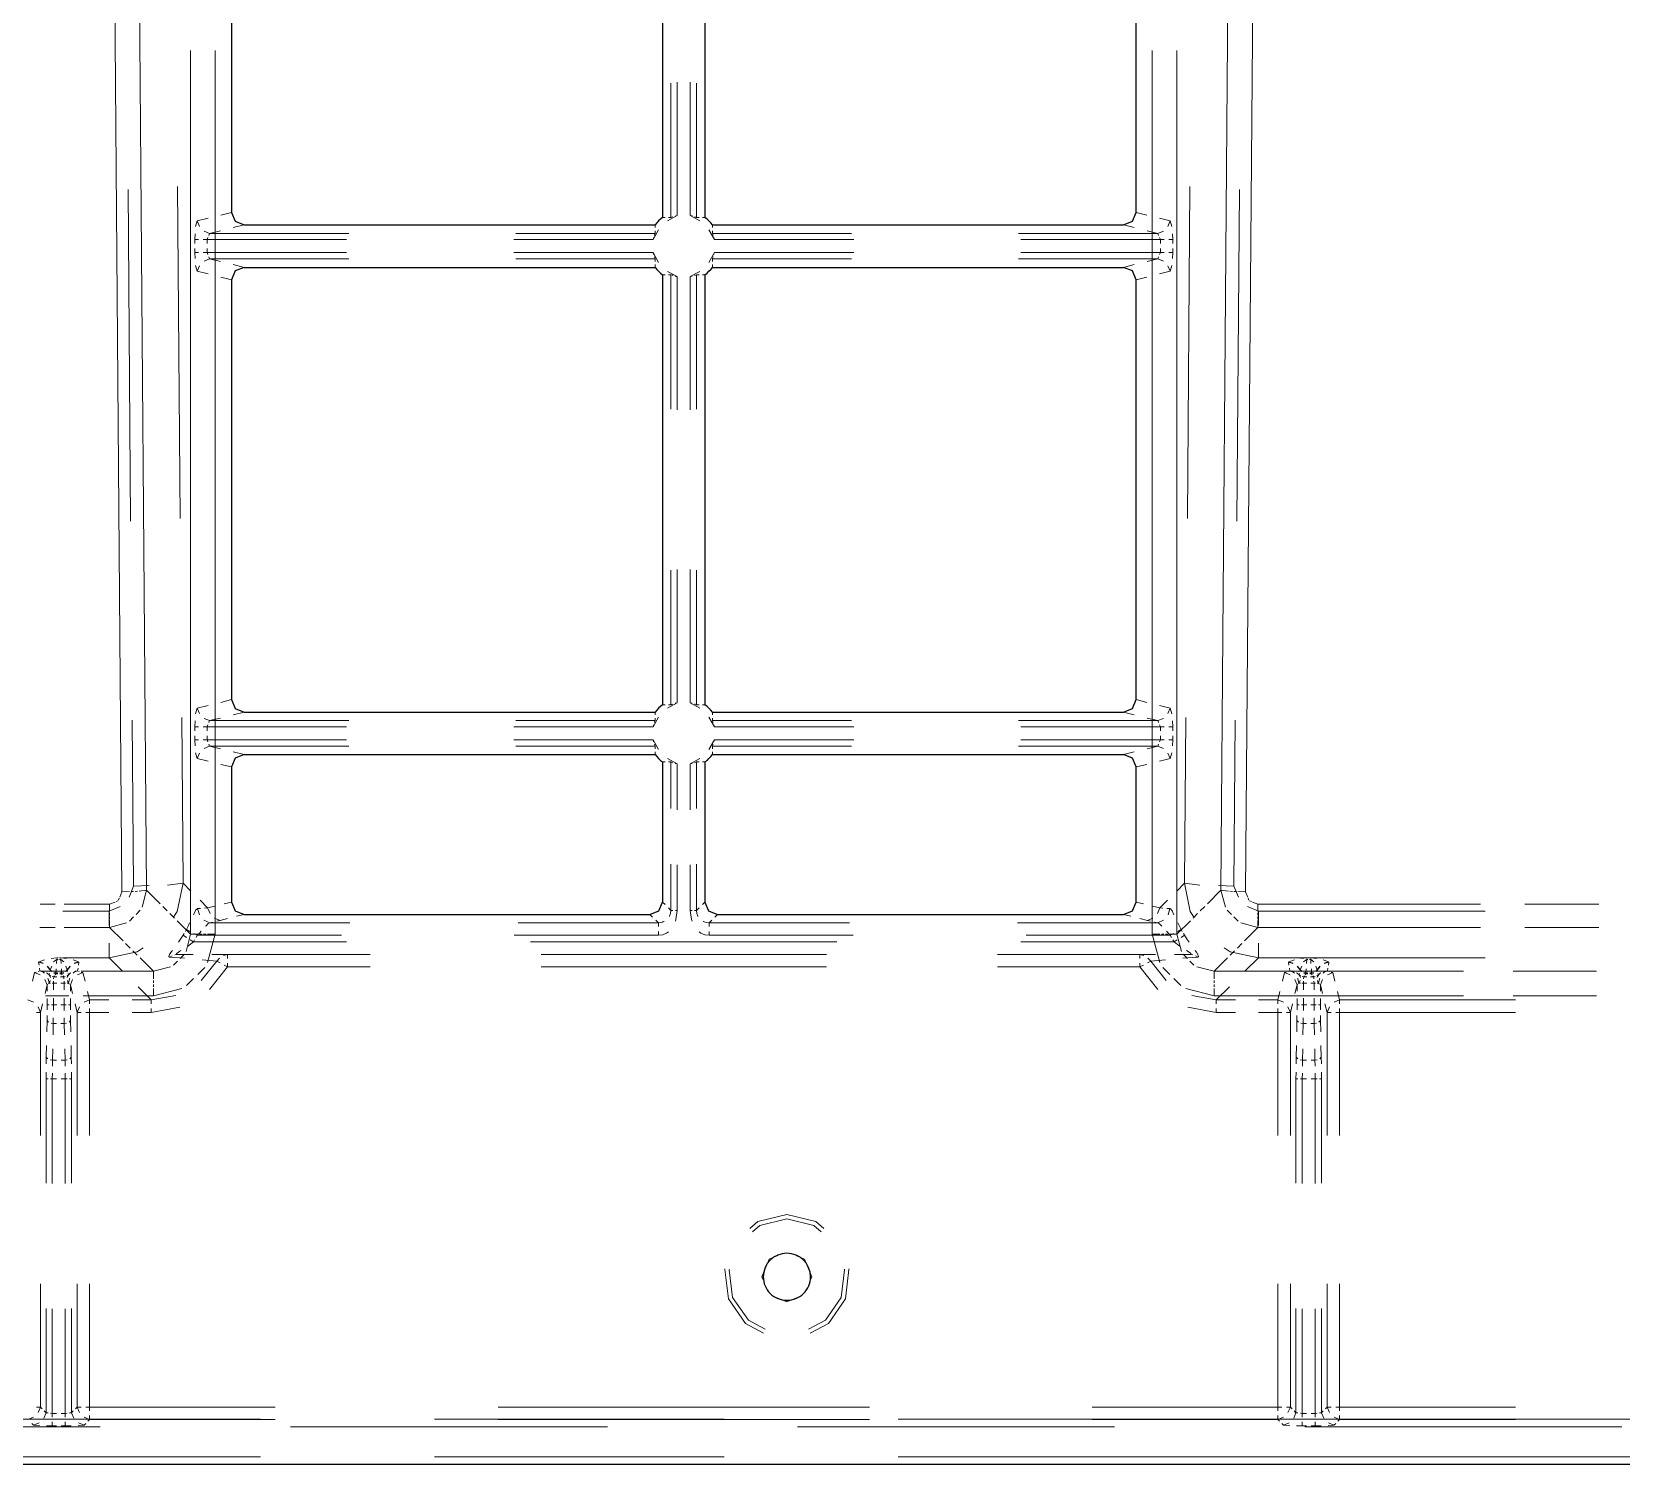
# Model space of a CAD drawing. Header units: millimetres. Extents: x 0 to 1989, y -338 to 950.
# Drawn here: x 156.2 to 283.3, y 122.1 to 236.7 of the extents above; entities that cross this region are included whole.
import ezdxf

# ---------------------------------------------------------------- set-up
doc = ezdxf.new("R2010")
doc.units = ezdxf.units.MM
doc.layers.add('DETAIL', color=8, linetype='Continuous')
doc.layers.add('FINE', color=9, linetype='Continuous')

msp = doc.modelspace()

# ---------------------------------------------------------------- linework, layer by layer
at = {"layer": 'DETAIL', "lineweight": 25}
for p, q in [((172.12, 255.89), (172.12, 222.28)), ((206.61, 256.29), (206.61, 221.87)), ((210.01, 256.29), (210.01, 221.87)), ((173.13, 221.28), (206.02, 221.28)), ((210.6, 221.28), (243.49, 221.28)), ((173.13, 217.88), (206.02, 217.88)), ((210.6, 217.88), (243.49, 217.88)), ((172.12, 216.89), (172.12, 183.28)), ((206.61, 217.29), (206.61, 182.87)), ((210.01, 217.29), (210.01, 182.87)), ((173.13, 182.28), (206.02, 182.28)), ((210.6, 182.28), (243.49, 182.28)), ((173.13, 178.88), (206.02, 178.88)), ((206.61, 178.29), (206.61, 167.08)), ((210.01, 178.29), (210.01, 167.08)), ((210.6, 178.88), (243.49, 178.88)), ((67.81, 122.08), (1203.81, 122.08))]:
    msp.add_line(p, q, dxfattribs=at)
for points in [[(244.5, 222.28), (244.5, 255.89), (244.21, 256.59), (243.49, 256.88)], [(172.12, 222.28), (172.42, 221.57), (173.13, 221.28)], [(243.49, 221.28), (244.21, 221.57), (244.5, 222.28)], [(173.13, 217.88), (172.42, 217.59), (172.12, 216.89)], [(244.5, 216.89), (244.21, 217.59), (243.49, 217.88)], [(243.49, 182.28), (244.21, 182.57), (244.5, 183.28), (244.5, 216.89)], [(172.12, 183.28), (172.42, 182.57), (173.13, 182.28)], [(173.13, 178.88), (172.42, 178.59), (172.12, 177.89), (172.12, 167.08)], [(244.5, 177.89), (244.21, 178.59), (243.49, 178.88)], [(211.01, 166.08), (243.49, 166.08), (244.21, 166.38), (244.5, 167.08), (244.5, 177.89)], [(172.12, 167.08), (172.42, 166.38), (173.13, 166.08), (205.61, 166.08)], [(205.61, 166.08), (206.32, 166.38), (206.61, 167.08)], [(210.01, 167.08), (210.3, 166.38), (211.01, 166.08)]]:
    msp.add_lwpolyline(points, dxfattribs=at)
for points in [[(206.61, 221.87, 0.073411), (206.02, 221.28)], [(210.6, 221.28, 0.073435), (210.01, 221.87)], [(206.02, 217.88, 0.073424), (206.61, 217.29)], [(210.01, 217.29, 0.073428), (210.6, 217.88)], [(206.61, 182.87, 0.073575), (206.02, 182.28)], [(210.6, 182.28, 0.073273), (210.01, 182.87)], [(206.02, 178.88, 0.073424), (206.61, 178.29)], [(210.01, 178.29, 0.073428), (210.6, 178.88)]]:
    msp.add_lwpolyline(points, format="xyb", dxfattribs=at)
msp.add_lwpolyline([(216.56, 138.97, 0.414209), (214.67, 137.08, 0.414234), (216.56, 135.2, 0.414218), (218.45, 137.08, 0.414193)], format="xyb", close=True, dxfattribs=at)
at = {"layer": 'FINE', "lineweight": 9}
for p, q in [((165.34, 168.02), (164.51, 272.2)), ((252.11, 272.2), (251.28, 168.02)), ((162.53, 272.09), (163.36, 167.9)), ((253.26, 167.9), (254.09, 272.09)), ((168.85, 164.51), (168.85, 235.24)), ((170.83, 235.24), (170.83, 164.51)), ((245.79, 164.51), (245.79, 235.24)), ((247.77, 235.24), (247.77, 164.51)), ((207.29, 221.87), (207.29, 232.63)), ((207.79, 232.69), (207.79, 222.03)), ((208.83, 222.03), (208.83, 232.69)), ((209.33, 232.63), (209.33, 221.87)), ((164.06, 197.56), (163.85, 224.11)), ((167.81, 224.34), (168.02, 197.79)), ((248.6, 197.79), (248.81, 224.34)), ((252.77, 224.11), (252.56, 197.56)), ((169.25, 221.14), (169.39, 221.6)), ((169.39, 221.6), (170.25, 221.81)), ((169.57, 221.16), (169.39, 221.6)), ((171.27, 222.06), (172.12, 222.28)), ((173.13, 221.28), (172.27, 221.07)), ((206.02, 221.28), (206.02, 221.07)), ((206.61, 221.87), (206.82, 221.87)), ((207.01, 221.6), (207.79, 222.03)), ((207.08, 221.87), (207.29, 221.87)), ((207.79, 222.03), (207.63, 221.99)), ((208.83, 222.03), (209.61, 221.6)), ((209.54, 221.87), (209.33, 221.87)), ((210.01, 221.87), (209.8, 221.87)), ((210.6, 221.07), (210.6, 221.28)), ((244.35, 221.07), (243.49, 221.28)), ((244.5, 222.28), (245.35, 222.06)), ((246.38, 221.81), (247.23, 221.6)), ((247.23, 221.6), (247.05, 221.16)), ((247.23, 221.6), (247.37, 221.14)), ((169.19, 220.1), (169.22, 220.57)), ((169.5, 220.1), (169.19, 220.1)), ((169.19, 219.78), (169.19, 220.1)), ((170.18, 220.1), (169.87, 220.1)), ((170.38, 220.6), (169.95, 220.78)), ((170.24, 220.26), (170.18, 220.1)), ((170.38, 220.6), (170.32, 220.44)), ((171.24, 220.81), (170.38, 220.6)), ((170.38, 220.6), (181.52, 220.6)), ((205.86, 220.1), (194.71, 220.1)), ((194.88, 220.6), (206.02, 220.6)), ((205.86, 220.1), (206.29, 220.88)), ((206.02, 220.81), (206.02, 220.6)), ((210.33, 220.88), (210.76, 220.1)), ((210.6, 220.6), (210.6, 220.81)), ((210.6, 220.6), (221.74, 220.6)), ((210.76, 220.1), (210.72, 220.26)), ((221.91, 220.1), (210.76, 220.1)), ((235.1, 220.6), (246.24, 220.6)), ((246.44, 220.1), (235.29, 220.1)), ((246.24, 220.6), (245.38, 220.81)), ((246.68, 220.78), (246.24, 220.6)), ((246.3, 220.44), (246.24, 220.6)), ((246.44, 220.1), (246.38, 220.26)), ((246.75, 220.1), (246.44, 220.1)), ((246.44, 219.78), (246.44, 220.1)), ((247.43, 220.1), (247.12, 220.1)), ((247.4, 220.57), (247.43, 220.1)), ((247.43, 220.1), (247.43, 219.78)), ((169.19, 219.06), (169.19, 219.39)), ((169.5, 219.06), (169.19, 219.06)), ((169.22, 218.59), (169.19, 219.06)), ((170.18, 219.06), (169.87, 219.06)), ((170.18, 219.39), (170.18, 219.06)), ((170.18, 219.06), (170.24, 218.91)), ((170.18, 219.06), (181.33, 219.06)), ((170.32, 218.72), (170.38, 218.56)), ((194.71, 219.06), (205.86, 219.06)), ((205.86, 219.06), (205.9, 218.91)), ((206.29, 218.28), (205.86, 219.06)), ((210.76, 219.06), (210.33, 218.28)), ((210.76, 219.06), (221.91, 219.06)), ((235.29, 219.06), (246.44, 219.06)), ((246.24, 218.56), (246.3, 218.72)), ((246.38, 218.91), (246.44, 219.06)), ((246.44, 219.06), (246.44, 219.39)), ((246.75, 219.06), (246.44, 219.06)), ((247.43, 219.06), (247.12, 219.06)), ((247.43, 219.06), (247.4, 218.59)), ((247.43, 219.39), (247.43, 219.06)), ((169.39, 217.57), (169.25, 218.02)), ((169.57, 218), (169.39, 217.57)), ((170.25, 217.35), (169.39, 217.57)), ((170.38, 218.56), (169.95, 218.38)), ((170.38, 218.56), (171.24, 218.35)), ((181.52, 218.56), (170.38, 218.56)), ((172.27, 218.1), (173.13, 217.88)), ((206.02, 218.56), (194.88, 218.56)), ((206.02, 218.35), (206.02, 218.56)), ((206.02, 217.88), (206.02, 218.1)), ((207.79, 217.14), (207.01, 217.56)), ((209.61, 217.56), (208.83, 217.14)), ((221.74, 218.56), (210.6, 218.56)), ((210.6, 218.56), (210.6, 218.35)), ((210.6, 218.1), (210.6, 217.88)), ((246.24, 218.56), (235.1, 218.56)), ((243.49, 217.88), (244.35, 218.1)), ((245.38, 218.35), (246.24, 218.56)), ((246.68, 218.38), (246.24, 218.56)), ((247.23, 217.57), (246.38, 217.35)), ((247.23, 217.57), (247.05, 218)), ((247.37, 218.02), (247.23, 217.57)), ((172.12, 216.89), (171.27, 217.1)), ((206.82, 217.29), (206.61, 217.29)), ((207.29, 217.29), (207.08, 217.29)), ((207.29, 206.53), (207.29, 217.29)), ((207.79, 217.14), (207.79, 206.48)), ((208.83, 217.14), (208.99, 217.17)), ((208.83, 206.48), (208.83, 217.14)), ((209.33, 217.29), (209.33, 206.53)), ((209.33, 217.29), (209.54, 217.29)), ((209.8, 217.29), (210.01, 217.29)), ((245.35, 217.1), (244.5, 216.89)), ((207.29, 182.87), (207.29, 193.63)), ((207.79, 193.69), (207.79, 183.03)), ((208.83, 183.03), (208.83, 193.69)), ((209.33, 193.63), (209.33, 182.87)), ((171.27, 183.06), (172.12, 183.28)), ((244.5, 183.28), (245.35, 183.06)), ((168.15, 181.85), (168.26, 168.58)), ((169.25, 182.14), (169.39, 182.6)), ((169.39, 182.6), (170.25, 182.81)), ((169.57, 182.16), (169.39, 182.6)), ((173.13, 182.28), (172.27, 182.07)), ((205.86, 181.1), (206.29, 181.88)), ((206.02, 182.28), (206.02, 182.07)), ((206.61, 182.87), (206.82, 182.87)), ((207.01, 182.6), (207.79, 183.03)), ((207.08, 182.87), (207.29, 182.87)), ((207.79, 183.03), (207.63, 182.99)), ((208.83, 183.03), (209.61, 182.6)), ((209.54, 182.87), (209.33, 182.87)), ((210.01, 182.87), (209.8, 182.87)), ((210.33, 181.88), (210.76, 181.1)), ((210.6, 182.07), (210.6, 182.28)), ((244.35, 182.07), (243.49, 182.28)), ((246.38, 182.81), (247.23, 182.6)), ((247.23, 182.6), (247.05, 182.16)), ((247.23, 182.6), (247.37, 182.14)), ((248.36, 168.58), (248.47, 181.85)), ((164.3, 168.35), (164.19, 181.63)), ((169.5, 181.1), (169.19, 181.1)), ((170.18, 181.1), (169.87, 181.1)), ((170.38, 181.6), (169.95, 181.78)), ((170.24, 181.26), (170.18, 181.1)), ((170.18, 181.1), (170.18, 180.78)), ((181.33, 181.1), (170.18, 181.1)), ((170.38, 181.6), (170.32, 181.44)), ((171.24, 181.81), (170.38, 181.6)), ((170.38, 181.6), (181.52, 181.6)), ((205.86, 181.1), (194.71, 181.1)), ((194.88, 181.6), (206.02, 181.6)), ((206.02, 181.81), (206.02, 181.6)), ((210.6, 181.6), (210.6, 181.81)), ((210.6, 181.6), (221.74, 181.6)), ((210.76, 181.1), (210.72, 181.26)), ((221.91, 181.1), (210.76, 181.1)), ((235.1, 181.6), (246.24, 181.6)), ((246.24, 181.6), (245.38, 181.81)), ((246.68, 181.78), (246.24, 181.6)), ((246.3, 181.44), (246.24, 181.6)), ((246.44, 181.1), (246.38, 181.26)), ((246.75, 181.1), (246.44, 181.1)), ((247.43, 181.1), (247.12, 181.1)), ((247.4, 181.57), (247.43, 181.1)), ((247.43, 181.1), (247.43, 180.78)), ((252.43, 181.63), (252.33, 168.35)), ((169.19, 180.06), (169.19, 180.39)), ((169.5, 180.06), (169.19, 180.06)), ((169.22, 179.59), (169.19, 180.06)), ((170.18, 180.06), (169.87, 180.06)), ((170.38, 179.56), (169.95, 179.38)), ((170.18, 180.39), (170.18, 180.06)), ((170.18, 180.06), (170.24, 179.91)), ((170.18, 180.06), (181.33, 180.06)), ((170.32, 179.72), (170.38, 179.56)), ((170.38, 179.56), (171.24, 179.35)), ((181.52, 179.56), (170.38, 179.56)), ((194.71, 180.06), (205.86, 180.06)), ((206.02, 179.56), (194.88, 179.56)), ((205.86, 180.06), (205.9, 179.91)), ((206.29, 179.28), (205.86, 180.06)), ((206.02, 179.35), (206.02, 179.56)), ((210.76, 180.06), (210.33, 179.28)), ((221.74, 179.56), (210.6, 179.56)), ((210.6, 179.56), (210.6, 179.35)), ((210.76, 180.06), (221.91, 180.06)), ((246.24, 179.56), (235.1, 179.56)), ((235.29, 180.06), (246.44, 180.06)), ((245.38, 179.35), (246.24, 179.56)), ((246.24, 179.56), (246.3, 179.72)), ((246.24, 179.56), (246.68, 179.38)), ((246.38, 179.91), (246.44, 180.06)), ((246.44, 180.06), (246.44, 180.39)), ((246.75, 180.06), (246.44, 180.06)), ((247.43, 180.06), (247.12, 180.06)), ((247.43, 180.06), (247.4, 179.59)), ((247.43, 180.39), (247.43, 180.06)), ((169.39, 178.57), (169.25, 179.02)), ((169.57, 179), (169.39, 178.57)), ((170.25, 178.35), (169.39, 178.57)), ((172.12, 177.89), (171.27, 178.1)), ((172.27, 179.1), (173.13, 178.88)), ((206.02, 178.88), (206.02, 179.1)), ((206.82, 178.29), (206.61, 178.29)), ((207.79, 178.14), (207.01, 178.56)), ((207.29, 178.29), (207.08, 178.29)), ((207.29, 174.57), (207.29, 178.29)), ((207.79, 178.14), (207.79, 174.47)), ((209.61, 178.56), (208.83, 178.14)), ((208.83, 174.47), (208.83, 178.14)), ((209.33, 178.29), (209.33, 174.57)), ((209.33, 178.29), (209.54, 178.29)), ((209.8, 178.29), (210.01, 178.29)), ((210.6, 179.1), (210.6, 178.88)), ((243.49, 178.88), (244.35, 179.1)), ((245.35, 178.1), (244.5, 177.89)), ((247.23, 178.57), (246.38, 178.35)), ((247.05, 179), (247.23, 178.57)), ((247.37, 179.02), (247.23, 178.57)), ((207.29, 166.4), (207.29, 170.12)), ((207.79, 170.07), (207.79, 166.4)), ((208.83, 166.4), (208.83, 170.07)), ((209.33, 170.12), (209.33, 166.4)), ((163.36, 167.9), (163.19, 167.47)), ((163.36, 167.9), (163.97, 167.92)), ((163.94, 167.47), (164.3, 168.35)), ((164.09, 167.92), (164.29, 167.93)), ((164.3, 168.35), (165.54, 168.39)), ((164.41, 167.93), (164.62, 167.94)), ((164.74, 167.95), (165.34, 168.02)), ((164.97, 166.66), (165.34, 168.02)), ((166.42, 166.94), (165.34, 168.02)), ((167.02, 168.44), (168.26, 168.58)), ((168.26, 168.58), (168.87, 167.96)), ((247.75, 167.96), (248.36, 168.58)), ((249.6, 168.44), (248.36, 168.58)), ((251.28, 168.02), (250.21, 166.94)), ((252.33, 168.35), (251.08, 168.39)), ((251.28, 168.02), (251.88, 167.95)), ((251.28, 168.02), (251.65, 166.66)), ((252, 167.94), (252.21, 167.93)), ((252.33, 168.35), (252.68, 167.47)), ((252.33, 167.93), (252.53, 167.92)), ((252.65, 167.92), (253.26, 167.9)), ((253.43, 167.47), (253.26, 167.9)), ((158.03, 166.91), (156.82, 166.91)), ((162.38, 166.91), (158.75, 166.91)), ((162.33, 166.35), (163.21, 166.72)), ((162.81, 167.08), (162.38, 166.91)), ((162.38, 166.91), (162.38, 166.33)), ((163.04, 167.18), (162.89, 167.12)), ((163.15, 167.39), (163.1, 167.24)), ((166.99, 166.37), (166.63, 166.73)), ((169.61, 167.22), (170.22, 166.61)), ((169.97, 166.59), (170.22, 166.61)), ((170.22, 166.61), (170.82, 166.76)), ((170.41, 166.17), (170.22, 166.61)), ((171.53, 166.93), (172.12, 167.08)), ((206.61, 167.08), (206.82, 166.87)), ((207.08, 166.62), (207.29, 166.4)), ((209.33, 166.4), (209.54, 166.62)), ((209.8, 166.87), (210.01, 167.08)), ((244.5, 167.08), (245.09, 166.93)), ((245.8, 166.76), (246.4, 166.61)), ((246.4, 166.61), (246.21, 166.17)), ((246.4, 166.61), (247.01, 167.22)), ((246.4, 166.61), (246.65, 166.59)), ((249.99, 166.73), (249.63, 166.37)), ((253.41, 166.72), (254.29, 166.35)), ((253.53, 167.24), (253.47, 167.39)), ((253.73, 167.12), (253.58, 167.18)), ((254.24, 166.91), (253.81, 167.08)), ((254.24, 166.33), (254.24, 166.91)), ((272.04, 166.91), (254.24, 166.91)), ((281.53, 166.91), (275.6, 166.91)), ((158.64, 166.35), (162.33, 166.35)), ((162.33, 166.35), (162.33, 165.19)), ((162.38, 166.22), (162.38, 166.03)), ((162.38, 165.91), (162.38, 165.72)), ((162.38, 165.61), (162.38, 165.04)), ((162.38, 165.04), (163.73, 165.42)), ((163.97, 165.56), (164.3, 165.89)), ((164.49, 166.09), (164.83, 166.43)), ((167.56, 165.8), (167.2, 166.16)), ((168.85, 164.51), (167.78, 165.58)), ((169.41, 166.55), (169.66, 166.57)), ((169.56, 166.06), (169.41, 166.55)), ((170.39, 165.42), (169.92, 165.64)), ((170.64, 165.48), (170.39, 165.42)), ((170.39, 165.42), (181.6, 165.42)), ((171.21, 165.61), (170.78, 165.79)), ((171.21, 165.61), (170.96, 165.55)), ((171.81, 165.76), (171.21, 165.61)), ((173.13, 166.08), (172.53, 165.94)), ((195.06, 165.42), (206.28, 165.42)), ((205.82, 165.88), (205.61, 166.08)), ((206.28, 165.42), (206.07, 165.63)), ((207.64, 166.4), (207.79, 166.4)), ((208.83, 166.4), (208.98, 166.4)), ((210.55, 165.63), (210.34, 165.42)), ((210.34, 165.42), (221.56, 165.42)), ((211.01, 166.08), (210.8, 165.88)), ((244.09, 165.94), (243.49, 166.08)), ((245.41, 165.61), (244.81, 165.76)), ((245.84, 165.79), (245.41, 165.61)), ((245.66, 165.55), (245.41, 165.61)), ((246.7, 165.64), (246.23, 165.42)), ((246.96, 166.57), (247.21, 166.55)), ((247.21, 166.55), (247.07, 166.06)), ((248.85, 165.58), (247.77, 164.51)), ((247.83, 165.41), (248.1, 164.87)), ((249.42, 166.16), (249.06, 165.8)), ((251.79, 166.43), (252.13, 166.09)), ((252.32, 165.89), (252.66, 165.56)), ((252.89, 165.42), (254.24, 165.04)), ((254.24, 166.03), (254.24, 166.22)), ((254.24, 165.72), (254.24, 165.91)), ((254.24, 165.04), (254.24, 165.61)), ((254.29, 166.35), (254.29, 165.19)), ((254.29, 166.35), (272.43, 166.35)), ((156.8, 165.04), (158.01, 165.04)), ((158.74, 165.04), (162.38, 165.04)), ((162.38, 165.04), (163.45, 163.97)), ((168.26, 164.42), (168.52, 164.25)), ((168.44, 164.73), (168.52, 164.87)), ((168.85, 164.51), (168.5, 163.13)), ((168.52, 164.87), (168.79, 164.73)), ((168.83, 164.05), (169.08, 163.89)), ((168.85, 164.51), (169.46, 164.51)), ((169.18, 164.05), (169.08, 163.89)), ((169.12, 164.56), (169.39, 164.42)), ((169.39, 164.42), (169.3, 164.25)), ((180.92, 164.42), (169.39, 164.42)), ((169.58, 164.51), (169.78, 164.51)), ((169.9, 164.51), (170.1, 164.51)), ((170.22, 164.51), (170.83, 164.51)), ((170.22, 162.23), (170.83, 164.51)), ((206.28, 164.42), (194.75, 164.42)), ((206.28, 164.73), (206.28, 164.42)), ((210.34, 164.42), (210.34, 164.73)), ((221.87, 164.42), (210.34, 164.42)), ((247.23, 164.42), (235.7, 164.42)), ((245.79, 164.51), (246.4, 164.51)), ((245.79, 164.51), (246.4, 162.23)), ((246.52, 164.51), (246.72, 164.51)), ((246.84, 164.51), (247.04, 164.51)), ((247.23, 164.42), (246.92, 164.74)), ((247.16, 164.51), (247.77, 164.51)), ((247.5, 164.56), (247.23, 164.42)), ((247.32, 164.25), (247.23, 164.42)), ((247.54, 163.89), (247.44, 164.05)), ((247.79, 164.05), (247.54, 163.89)), ((248.12, 163.13), (247.77, 164.51)), ((248.1, 164.87), (247.83, 164.73)), ((248.1, 164.87), (248.18, 164.73)), ((248.36, 164.42), (248.1, 164.25)), ((253.17, 163.97), (254.24, 165.04)), ((254.24, 165.04), (272.04, 165.04)), ((275.6, 165.04), (281.53, 165.04)), ((162.33, 163.79), (162.33, 162.62)), ((163.66, 163.75), (164.02, 163.39)), ((164.24, 163.18), (164.59, 162.82)), ((167.19, 162.66), (167.37, 162.77)), ((167.59, 162.85), (167.8, 162.89)), ((167.8, 162.89), (169.05, 162.89)), ((168.36, 162.9), (168.03, 162.56)), ((169.08, 163.89), (168.63, 163.56)), ((169.08, 163.89), (181.34, 163.89)), ((170.56, 162.89), (171.81, 162.89)), ((171.5, 162.8), (171.81, 162.89)), ((171.81, 162.89), (183.22, 162.89)), ((196.05, 163.89), (220.57, 163.89)), ((196.91, 162.89), (219.72, 162.89)), ((233.4, 162.89), (244.81, 162.89)), ((235.28, 163.89), (247.54, 163.89)), ((245.12, 162.8), (244.81, 162.89)), ((244.81, 162.89), (246.06, 162.89)), ((247.57, 162.89), (248.83, 162.89)), ((248.6, 162.56), (248.26, 162.9)), ((249.03, 162.85), (248.83, 162.89)), ((249.43, 162.66), (249.25, 162.77)), ((252.03, 162.82), (252.38, 163.18)), ((252.6, 163.39), (252.96, 163.75)), ((254.29, 163.79), (254.29, 162.62)), ((156.67, 161.52), (156.8, 161.57)), ((156.7, 162.26), (156.71, 162.27)), ((156.7, 162.26), (157.05, 162.15)), ((156.73, 162.04), (156.7, 162.26)), ((156.72, 162.28), (156.73, 162.29)), ((156.73, 162.29), (157.16, 162.46)), ((156.73, 162.29), (157.07, 162.18)), ((156.8, 161.57), (156.77, 161.78)), ((158.94, 161.54), (157.01, 161.54)), ((157.39, 161.92), (157.62, 161.65)), ((157.41, 161.94), (157.63, 161.66)), ((157.62, 161.65), (157.6, 161.52)), ((157.74, 161.51), (157.62, 161.65)), ((157.63, 161.65), (157.62, 161.65)), ((157.75, 161.95), (157.63, 161.66)), ((157.63, 161.66), (157.75, 161.54)), ((157.63, 161.66), (157.63, 161.66)), ((157.69, 162.57), (158.15, 162.61)), ((158.15, 162.49), (157.9, 162.29)), ((158.11, 161.74), (158.08, 161.4)), ((158.15, 162.49), (158.13, 162.15)), ((158.15, 162.61), (158.15, 162.58)), ((158.15, 162.61), (158.25, 162.61)), ((158.15, 162.53), (158.15, 162.49)), ((158.25, 162.49), (158.15, 162.49)), ((158.37, 162.61), (158.47, 162.61)), ((158.47, 162.49), (158.37, 162.49)), ((158.47, 162.61), (158.47, 162.58)), ((158.47, 162.61), (158.93, 162.57)), ((158.47, 162.53), (158.47, 162.49)), ((158.49, 162.15), (158.47, 162.49)), ((158.72, 162.29), (158.47, 162.49)), ((158.54, 161.4), (158.52, 161.74)), ((162.33, 162.62), (158.64, 162.62)), ((158.99, 161.66), (158.87, 161.95)), ((158.99, 161.66), (158.87, 161.54)), ((159, 161.65), (158.88, 161.51)), ((159.21, 161.94), (158.99, 161.66)), ((158.99, 161.66), (158.99, 161.66)), ((159, 161.65), (159.23, 161.92)), ((159.02, 161.52), (159, 161.65)), ((159, 161.65), (159, 161.65)), ((159.46, 162.46), (159.89, 162.29)), ((159.89, 162.29), (159.55, 162.18)), ((159.57, 162.15), (159.92, 162.26)), ((159.85, 161.78), (159.82, 161.57)), ((159.82, 161.57), (159.95, 161.52)), ((159.89, 162.29), (159.9, 162.28)), ((159.92, 162.26), (159.89, 162.04)), ((159.92, 162.27), (159.92, 162.26)), ((165.88, 161.54), (160.09, 161.54)), ((163.39, 161.56), (162.33, 162.62)), ((164.81, 162.61), (165.88, 161.54)), ((167.25, 161.89), (165.88, 161.54)), ((165.88, 161.54), (165.88, 160.93)), ((167.82, 162.36), (167.49, 162.03)), ((169.43, 161.29), (169.99, 161.84)), ((169.71, 160.79), (170.95, 162.35)), ((170.95, 162.35), (169.78, 162.46)), ((171.81, 161.89), (170.37, 160.07)), ((170.95, 162.35), (171.17, 162.59)), ((170.95, 162.35), (171.22, 162.21)), ((171.54, 162.03), (171.81, 161.89)), ((171.81, 162.2), (171.81, 161.89)), ((183.22, 161.89), (171.81, 161.89)), ((219.72, 161.89), (196.91, 161.89)), ((244.81, 161.89), (233.4, 161.89)), ((244.81, 161.89), (244.81, 162.2)), ((245.08, 162.03), (244.81, 161.89)), ((246.25, 160.07), (244.81, 161.89)), ((245.67, 162.35), (245.4, 162.21)), ((245.67, 162.35), (245.45, 162.59)), ((246.84, 162.46), (245.67, 162.35)), ((245.67, 162.35), (246.91, 160.79)), ((246.63, 161.84), (247.19, 161.29)), ((249.13, 162.03), (248.8, 162.36)), ((250.74, 161.54), (249.37, 161.89)), ((250.74, 161.54), (251.81, 162.61)), ((250.74, 160.93), (250.74, 161.54)), ((270.68, 161.54), (250.74, 161.54)), ((254.29, 162.62), (253.23, 161.56)), ((272.43, 162.62), (254.29, 162.62)), ((256.67, 161.52), (256.8, 161.57)), ((256.7, 162.26), (256.71, 162.27)), ((257.05, 162.15), (256.7, 162.26)), ((256.73, 162.04), (256.7, 162.26)), ((256.72, 162.28), (256.73, 162.29)), ((256.73, 162.29), (257.16, 162.46)), ((257.07, 162.18), (256.73, 162.29)), ((256.8, 161.57), (256.77, 161.78)), ((257.62, 161.65), (257.39, 161.92)), ((257.63, 161.66), (257.41, 161.94)), ((257.62, 161.65), (257.6, 161.52)), ((257.74, 161.51), (257.62, 161.65)), ((257.63, 161.65), (257.62, 161.65)), ((257.75, 161.95), (257.63, 161.66)), ((257.63, 161.66), (257.75, 161.54)), ((257.63, 161.66), (257.63, 161.66)), ((257.69, 162.57), (258.15, 162.61)), ((258.15, 162.49), (257.9, 162.29)), ((258.15, 162.49), (258.13, 162.15)), ((258.15, 162.58), (258.15, 162.61)), ((258.15, 162.61), (258.25, 162.61)), ((258.15, 162.49), (258.15, 162.53)), ((258.25, 162.49), (258.15, 162.49)), ((258.37, 162.61), (258.47, 162.61)), ((258.47, 162.49), (258.37, 162.49)), ((258.47, 162.58), (258.47, 162.61)), ((258.47, 162.61), (258.93, 162.57)), ((258.47, 162.49), (258.47, 162.53)), ((258.49, 162.15), (258.47, 162.49)), ((258.72, 162.29), (258.47, 162.49)), ((258.54, 161.4), (258.52, 161.74)), ((258.99, 161.66), (258.87, 161.95)), ((258.99, 161.66), (258.87, 161.54)), ((259, 161.65), (258.88, 161.51)), ((258.99, 161.66), (259.21, 161.94)), ((258.99, 161.66), (258.99, 161.66)), ((259, 161.65), (259.23, 161.92)), ((259.02, 161.52), (259, 161.65)), ((259, 161.65), (259, 161.65)), ((259.46, 162.46), (259.89, 162.29)), ((259.55, 162.18), (259.89, 162.29)), ((259.57, 162.15), (259.92, 162.26)), ((259.85, 161.78), (259.82, 161.57)), ((259.82, 161.57), (259.95, 161.52)), ((259.89, 162.29), (259.9, 162.28)), ((259.92, 162.26), (259.89, 162.04)), ((259.92, 162.27), (259.92, 162.26)), ((281.32, 161.54), (274.67, 161.54)), ((156.21, 160.75), (156.38, 161.43)), ((156.38, 161.43), (156.51, 161.47)), ((156.38, 161.43), (156.82, 161.25)), ((157.2, 160.88), (157.38, 160.44)), ((157.38, 160.44), (157.21, 159.76)), ((157.43, 160.48), (157.38, 160.44)), ((157.38, 159.94), (157.38, 160.44)), ((157.53, 160.58), (157.48, 160.54)), ((157.64, 160.58), (157.53, 160.58)), ((157.57, 161.37), (157.54, 161.25)), ((157.88, 160.58), (157.77, 160.58)), ((157.91, 161.08), (157.79, 161.11)), ((157.89, 160.74), (157.88, 160.58)), ((158.15, 160.58), (157.88, 160.58)), ((157.88, 160.58), (157.88, 160.04)), ((157.91, 161.08), (157.9, 160.92)), ((158.08, 161.34), (157.91, 161.39)), ((157.97, 161.16), (157.91, 161.08)), ((157.91, 161.08), (158.16, 161.08)), ((157.92, 161.45), (158.08, 161.4)), ((158.08, 161.34), (158.03, 161.26)), ((158.08, 161.4), (158.23, 161.4)), ((158.08, 161.38), (158.08, 161.4)), ((158.08, 161.34), (158.08, 161.36)), ((158.23, 161.34), (158.08, 161.34)), ((158.39, 161.4), (158.54, 161.4)), ((158.54, 161.34), (158.39, 161.34)), ((158.46, 161.08), (158.71, 161.08)), ((158.74, 160.58), (158.47, 160.58)), ((158.7, 161.45), (158.54, 161.4)), ((158.54, 161.38), (158.54, 161.4)), ((158.71, 161.39), (158.54, 161.34)), ((158.54, 161.34), (158.54, 161.36)), ((158.59, 161.26), (158.54, 161.34)), ((158.71, 161.08), (158.65, 161.16)), ((158.83, 161.11), (158.71, 161.08)), ((158.72, 160.92), (158.71, 161.08)), ((158.74, 160.58), (158.73, 160.74)), ((158.74, 160.58), (158.85, 160.58)), ((158.74, 160.04), (158.74, 160.58)), ((158.98, 160.58), (159.09, 160.58)), ((159.08, 161.25), (159.05, 161.37)), ((159.14, 160.54), (159.09, 160.58)), ((159.24, 160.44), (159.19, 160.48)), ((159.24, 160.44), (159.42, 160.88)), ((159.24, 160.44), (159.24, 159.94)), ((159.41, 159.76), (159.24, 160.44)), ((159.8, 161.25), (160.24, 161.43)), ((160.11, 161.47), (160.24, 161.43)), ((160.24, 161.43), (160.41, 160.75)), ((165.71, 159.24), (164.65, 160.3)), ((165.88, 160.81), (165.88, 160.61)), ((165.88, 160.49), (165.88, 160.28)), ((168.54, 160.4), (169.1, 160.95)), ((247.52, 160.95), (248.08, 160.4)), ((250.74, 160.61), (250.74, 160.81)), ((250.74, 160.28), (250.74, 160.49)), ((251.97, 160.3), (250.91, 159.24)), ((256.21, 160.75), (256.38, 161.43)), ((256.38, 161.43), (256.51, 161.47)), ((256.38, 161.43), (256.82, 161.25)), ((257.2, 160.88), (257.38, 160.44)), ((257.43, 160.48), (257.38, 160.44)), ((257.53, 160.58), (257.48, 160.54)), ((257.64, 160.58), (257.53, 160.58)), ((257.57, 161.37), (257.54, 161.25)), ((257.65, 161.17), (257.54, 161.25)), ((257.91, 161.08), (257.79, 161.11)), ((258.15, 160.58), (257.88, 160.58)), ((257.88, 160.58), (257.88, 160.04)), ((257.91, 161.08), (257.9, 160.92)), ((258.09, 161.34), (257.91, 161.39)), ((257.97, 161.16), (257.91, 161.08)), ((257.91, 161.08), (258.16, 161.08)), ((257.92, 161.45), (258.09, 161.4)), ((258.09, 161.34), (258.03, 161.26)), ((258.09, 161.38), (258.09, 161.4)), ((258.09, 161.34), (258.09, 161.36)), ((258.23, 161.34), (258.09, 161.34)), ((258.39, 161.4), (258.54, 161.4)), ((258.54, 161.34), (258.39, 161.34)), ((258.46, 161.08), (258.71, 161.08)), ((258.74, 160.58), (258.47, 160.58)), ((258.7, 161.45), (258.54, 161.4)), ((258.54, 161.38), (258.54, 161.4)), ((258.71, 161.39), (258.54, 161.34)), ((258.54, 161.34), (258.54, 161.36)), ((258.59, 161.26), (258.54, 161.34)), ((258.72, 160.92), (258.71, 161.08)), ((258.74, 160.04), (258.74, 160.58)), ((259.08, 161.25), (258.97, 161.17)), ((259.09, 160.58), (258.98, 160.58)), ((259.08, 161.25), (259.05, 161.37)), ((259.14, 160.54), (259.09, 160.58)), ((259.24, 160.44), (259.19, 160.48)), ((259.24, 160.44), (259.42, 160.88)), ((259.24, 160.44), (259.24, 159.94)), ((259.41, 159.76), (259.24, 160.44)), ((259.8, 161.25), (260.24, 161.43)), ((260.11, 161.47), (260.24, 161.43)), ((260.24, 161.43), (260.41, 160.75)), ((155.84, 159.24), (156.28, 159.06)), ((157.24, 159.56), (159.12, 159.56)), ((157.38, 158.86), (157.38, 159.35)), ((158.74, 158.86), (158.74, 159.39)), ((159.24, 159.35), (159.24, 158.86)), ((160.25, 159.56), (165.88, 159.56)), ((160.34, 159.06), (160.78, 159.24)), ((160.61, 159.93), (160.78, 159.24)), ((160.78, 159.24), (160.78, 158.93)), ((160.78, 159.24), (162.32, 159.24)), ((164.17, 159.24), (165.71, 159.24)), ((165.71, 159.24), (167.67, 159.59)), ((165.71, 159.24), (165.71, 158.93)), ((165.88, 160.16), (165.88, 159.56)), ((165.88, 159.56), (168.16, 160.16)), ((248.47, 160.16), (250.74, 159.56)), ((248.95, 159.59), (250.91, 159.24)), ((250.74, 159.56), (250.74, 160.16)), ((250.74, 159.56), (270.68, 159.56)), ((250.91, 159.24), (250.91, 158.93)), ((250.91, 159.24), (252.45, 159.24)), ((254.3, 159.24), (255.84, 159.24)), ((255.84, 159.24), (256.01, 159.93)), ((255.84, 159.24), (256.28, 159.06)), ((255.84, 158.93), (255.84, 159.24)), ((257.38, 158.86), (257.38, 159.35)), ((257.88, 159.39), (257.88, 158.86)), ((259.24, 159.35), (259.24, 158.86)), ((260.34, 159.06), (260.78, 159.24)), ((260.61, 159.93), (260.78, 159.24)), ((260.78, 159.24), (260.78, 158.93)), ((260.78, 159.24), (274.86, 159.24)), ((274.67, 159.56), (281.32, 159.56)), ((156.65, 158.69), (156.84, 158.25)), ((157.01, 158.94), (156.84, 158.25)), ((156.84, 158.25), (156.84, 148.38)), ((157.37, 157.61), (157.37, 158)), ((157.38, 158.46), (157.38, 158.86)), ((157.88, 158.86), (157.72, 158.86)), ((157.87, 157.82), (157.87, 157.36)), ((157.88, 158.86), (157.88, 158.39)), ((158.47, 158.86), (158.74, 158.86)), ((158.74, 158.86), (158.9, 158.86)), ((158.74, 158.39), (158.74, 158.86)), ((158.75, 157.36), (158.75, 157.82)), ((159.24, 158.86), (159.24, 158.46)), ((159.25, 158), (159.25, 157.61)), ((159.78, 158.25), (159.61, 158.94)), ((159.78, 158.25), (159.97, 158.69)), ((159.78, 148.38), (159.78, 158.25)), ((160.47, 158.25), (160.78, 158.25)), ((160.78, 158.56), (160.78, 158.25)), ((160.78, 158.25), (160.78, 148.38)), ((162.32, 158.25), (160.78, 158.25)), ((165.71, 158.25), (164.17, 158.25)), ((167.99, 158.66), (165.71, 158.25)), ((165.71, 158.56), (165.71, 158.25)), ((250.91, 158.25), (248.63, 158.66)), ((250.91, 158.56), (250.91, 158.25)), ((252.45, 158.25), (250.91, 158.25)), ((255.84, 158.25), (254.3, 158.25)), ((255.84, 158.25), (255.84, 158.56)), ((255.84, 158.25), (256.15, 158.25)), ((255.84, 148.38), (255.84, 158.25)), ((256.65, 158.69), (256.84, 158.25)), ((257.01, 158.94), (256.84, 158.25)), ((256.84, 158.25), (256.84, 148.38)), ((257.37, 157.61), (257.37, 158)), ((257.38, 158.46), (257.38, 158.86)), ((257.88, 158.86), (257.72, 158.86)), ((257.87, 157.82), (257.87, 157.36)), ((257.88, 158.86), (258.15, 158.86)), ((257.88, 158.86), (257.88, 158.39)), ((258.74, 158.39), (258.74, 158.86)), ((258.74, 158.86), (258.9, 158.86)), ((258.75, 157.36), (258.75, 157.82)), ((259.24, 158.86), (259.24, 158.46)), ((259.25, 158), (259.25, 157.61)), ((259.78, 158.25), (259.61, 158.94)), ((259.78, 158.25), (259.97, 158.69)), ((259.78, 148.38), (259.78, 158.25)), ((260.47, 158.25), (260.78, 158.25)), ((260.78, 158.56), (260.78, 158.25)), ((274.86, 158.25), (260.78, 158.25)), ((260.78, 158.25), (260.78, 148.38)), ((157.35, 156.69), (157.37, 157.61)), ((157.37, 157.61), (157.49, 157.47)), ((157.69, 157.39), (157.87, 157.36)), ((157.87, 157.36), (157.85, 156.44)), ((158.14, 157.36), (157.87, 157.36)), ((158.75, 157.36), (158.48, 157.36)), ((158.75, 157.36), (158.93, 157.39)), ((158.77, 156.44), (158.75, 157.36)), ((159.13, 157.47), (159.25, 157.61)), ((159.25, 157.61), (159.27, 156.69)), ((257.35, 156.69), (257.37, 157.61)), ((257.37, 157.61), (257.49, 157.47)), ((257.69, 157.39), (257.87, 157.36)), ((257.87, 157.36), (257.85, 156.44)), ((258.14, 157.36), (257.87, 157.36)), ((258.75, 157.36), (258.93, 157.39)), ((259.13, 157.47), (259.25, 157.61)), ((259.25, 157.61), (259.27, 156.69)), ((157.31, 154.67), (157.33, 155.59)), ((157.83, 155.34), (157.81, 154.42)), ((158.81, 154.42), (158.79, 155.34)), ((159.29, 155.59), (159.31, 154.67)), ((257.31, 154.67), (257.33, 155.59)), ((257.83, 155.34), (257.81, 154.42)), ((258.81, 154.42), (258.79, 155.34)), ((259.29, 155.59), (259.31, 154.67)), ((157.3, 154.12), (157.31, 154.67)), ((157.31, 154.67), (157.43, 154.53)), ((157.63, 154.46), (157.81, 154.42)), ((157.81, 154.42), (157.8, 153.95)), ((157.81, 154.42), (158.12, 154.42)), ((158.5, 154.42), (158.81, 154.42)), ((158.81, 154.42), (158.99, 154.46)), ((158.82, 153.95), (158.81, 154.42)), ((159.19, 154.53), (159.31, 154.67)), ((159.31, 154.67), (159.32, 154.12)), ((257.3, 154.12), (257.31, 154.67)), ((257.31, 154.67), (257.43, 154.53)), ((257.63, 154.46), (257.81, 154.42)), ((257.81, 154.42), (257.8, 153.95)), ((257.81, 154.42), (258.12, 154.42)), ((258.5, 154.42), (258.81, 154.42)), ((258.81, 154.42), (258.99, 154.46)), ((258.82, 153.95), (258.81, 154.42)), ((259.19, 154.53), (259.31, 154.67)), ((259.31, 154.67), (259.32, 154.12)), ((157.29, 152.92), (157.3, 153.46)), ((157.64, 152.92), (157.79, 152.92)), ((157.8, 153.39), (157.79, 152.92)), ((157.79, 152.92), (157.79, 144.55)), ((158.12, 152.92), (157.79, 152.92)), ((158.83, 152.92), (158.82, 153.39)), ((158.83, 152.92), (158.98, 152.92)), ((159.32, 153.46), (159.33, 152.92)), ((257.29, 152.92), (257.3, 153.46)), ((257.29, 144.57), (257.29, 152.92)), ((257.64, 152.92), (257.79, 152.92)), ((257.8, 153.39), (257.79, 152.92)), ((257.79, 152.92), (257.79, 144.55)), ((258.12, 152.92), (257.79, 152.92)), ((258.83, 152.92), (258.5, 152.92)), ((258.83, 152.92), (258.82, 153.39)), ((258.83, 144.55), (258.83, 152.92)), ((258.83, 152.92), (258.98, 152.92)), ((259.32, 153.46), (259.33, 152.92)), ((259.33, 152.92), (259.33, 144.57)), ((156.84, 136.53), (156.84, 126.66)), ((159.78, 126.66), (159.78, 136.53)), ((160.78, 136.53), (160.78, 126.66)), ((255.84, 126.66), (255.84, 136.53)), ((256.84, 136.53), (256.84, 126.66)), ((259.78, 126.66), (259.78, 136.53)), ((260.78, 136.53), (260.78, 126.66)), ((216.56, 135.08), (215.38, 135.57)), ((217.74, 135.57), (216.56, 135.08)), ((157.29, 126.2), (157.29, 134.55)), ((159.33, 134.55), (159.33, 126.2)), ((257.29, 126.2), (257.29, 134.55)), ((257.79, 134.52), (257.79, 126.15)), ((258.83, 126.15), (258.83, 134.52)), ((259.33, 134.55), (259.33, 126.2)), ((156.65, 126.22), (156.84, 126.66)), ((156.84, 126.66), (156.98, 126.52)), ((157.29, 126.2), (157.11, 125.76)), ((157.15, 126.35), (157.29, 126.2)), ((157.29, 126.2), (157.45, 126.19)), ((157.64, 126.17), (157.79, 126.15)), ((157.79, 126.15), (157.79, 125.84)), ((158.83, 126.15), (158.98, 126.17)), ((158.83, 126.15), (158.83, 125.84)), ((159.17, 126.19), (159.33, 126.2)), ((159.33, 126.2), (159.47, 126.35)), ((159.33, 126.2), (159.51, 125.76)), ((159.64, 126.52), (159.78, 126.66)), ((159.78, 126.66), (159.97, 126.22)), ((160.47, 126.66), (160.78, 126.66)), ((160.78, 126.66), (160.78, 126.35)), ((160.78, 126.66), (175.63, 126.66)), ((193.46, 126.66), (223.16, 126.66)), ((240.99, 126.66), (255.84, 126.66)), ((255.84, 126.66), (256.15, 126.66)), ((255.84, 126.35), (255.84, 126.66)), ((256.65, 126.22), (256.84, 126.66)), ((256.84, 126.66), (256.98, 126.52)), ((257.11, 125.76), (257.29, 126.2)), ((257.15, 126.35), (257.29, 126.2)), ((257.29, 126.2), (257.45, 126.19)), ((257.64, 126.17), (257.79, 126.15)), ((257.79, 125.84), (257.79, 126.15)), ((257.79, 126.15), (258.12, 126.15)), ((258.5, 126.15), (258.83, 126.15)), ((258.83, 126.15), (258.98, 126.17)), ((258.83, 125.84), (258.83, 126.15)), ((259.17, 126.19), (259.33, 126.2)), ((259.33, 126.2), (259.47, 126.35)), ((259.51, 125.76), (259.33, 126.2)), ((259.64, 126.52), (259.78, 126.66)), ((259.97, 126.22), (259.78, 126.66)), ((260.78, 126.66), (260.47, 126.66)), ((260.78, 126.66), (260.78, 126.35)), ((260.78, 126.66), (274.86, 126.66)), ((136.27, 125.08), (161.63, 125.08)), ((151.27, 125.68), (174.46, 125.68)), ((155.84, 125.66), (156.28, 125.84)), ((156.29, 125.2), (156.15, 125.35)), ((156.74, 125.39), (156.29, 125.2)), ((157.79, 125.15), (157.32, 125.16)), ((158.12, 125.15), (157.79, 125.15)), ((158.83, 125.15), (158.5, 125.15)), ((159.3, 125.16), (158.83, 125.15)), ((159.89, 125.39), (160.33, 125.2)), ((160.47, 125.35), (160.33, 125.2)), ((160.34, 125.84), (160.78, 125.66)), ((160.78, 125.66), (160.64, 125.52)), ((175.63, 125.66), (160.78, 125.66)), ((176.85, 125.08), (202.2, 125.08)), ((188.37, 125.68), (211.55, 125.68)), ((223.16, 125.66), (193.46, 125.66)), ((217.42, 125.08), (242.77, 125.08)), ((225.46, 125.68), (364.56, 125.68)), ((255.84, 125.66), (240.99, 125.66)), ((255.84, 125.66), (256.28, 125.84)), ((255.98, 125.52), (255.84, 125.66)), ((256.29, 125.2), (256.15, 125.35)), ((256.29, 125.2), (256.74, 125.39)), ((257.99, 125.08), (283.35, 125.08)), ((258.83, 125.15), (258.5, 125.15)), ((259.3, 125.16), (258.83, 125.15)), ((260.33, 125.2), (259.89, 125.39)), ((260.47, 125.35), (260.33, 125.2)), ((260.78, 125.66), (260.34, 125.84)), ((260.78, 125.66), (260.64, 125.52)), ((274.86, 125.66), (260.78, 125.66)), ((174.46, 122.68), (151.27, 122.68)), ((211.55, 122.68), (188.37, 122.68)), ((364.56, 122.68), (225.46, 122.68))]:
    msp.add_line(p, q, dxfattribs=at)
for points in [[(207.45, 221.93), (207.36, 221.9), (207.3, 221.88), (207.29, 221.87)], [(208.99, 221.99), (208.95, 222), (208.83, 222.03)], [(209.33, 221.87), (209.3, 221.89), (209.22, 221.91), (209.17, 221.93)], [(181.33, 220.1), (170.18, 220.1), (170.18, 219.78)], [(205.9, 220.26), (205.89, 220.22), (205.86, 220.1)], [(206.02, 220.6), (206.01, 220.57), (205.98, 220.49), (205.96, 220.44)], [(210.66, 220.44), (210.63, 220.53), (210.61, 220.59), (210.6, 220.6)], [(205.96, 218.72), (205.99, 218.63), (206.02, 218.57), (206.02, 218.56)], [(210.6, 218.56), (210.61, 218.6), (210.64, 218.67), (210.66, 218.72)], [(210.72, 218.91), (210.73, 218.95), (210.76, 219.06)], [(207.29, 217.29), (207.32, 217.28), (207.4, 217.25), (207.45, 217.23)], [(207.63, 217.18), (207.67, 217.16), (207.79, 217.14)], [(209.17, 217.23), (209.26, 217.26), (209.32, 217.29), (209.33, 217.29)], [(207.45, 182.93), (207.36, 182.9), (207.3, 182.88), (207.29, 182.87)], [(208.99, 182.99), (208.95, 183), (208.83, 183.03)], [(209.33, 182.87), (209.3, 182.89), (209.22, 182.91), (209.17, 182.93)], [(169.19, 180.78), (169.19, 181.1), (169.22, 181.57)], [(205.9, 181.26), (205.89, 181.22), (205.86, 181.1)], [(206.02, 181.6), (206.01, 181.57), (205.98, 181.49), (205.96, 181.44)], [(210.66, 181.44), (210.63, 181.53), (210.61, 181.59), (210.6, 181.6)], [(246.44, 180.78), (246.44, 181.1), (235.29, 181.1)], [(205.96, 179.72), (205.99, 179.63), (206.02, 179.57), (206.02, 179.56)], [(210.6, 179.56), (210.61, 179.6), (210.64, 179.67), (210.66, 179.72)], [(210.72, 179.91), (210.73, 179.95), (210.76, 180.06)], [(207.29, 178.29), (207.31, 178.28), (207.37, 178.26), (207.45, 178.23)], [(207.63, 178.17), (207.79, 178.14), (207.79, 178.14)], [(208.83, 178.14), (208.95, 178.16), (208.99, 178.18)], [(209.17, 178.23), (209.23, 178.25), (209.31, 178.28), (209.33, 178.29)], [(168.26, 168.58), (167.79, 166.31), (167.47, 165.83)], [(249.15, 165.83), (248.83, 166.31), (248.36, 168.58)], [(168.52, 164.87), (168.69, 165.2), (168.78, 165.41)], [(169.08, 166.06), (169.13, 166.16), (169.28, 166.45), (169.41, 166.55)], [(170.39, 165.42), (170.26, 165.35), (170.09, 165.18), (170.05, 165.14)], [(206.28, 165.42), (206.48, 165.44), (206.58, 165.46), (206.62, 165.48), (206.65, 165.49), (206.66, 165.49), (206.66, 165.49), (206.66, 165.49), (206.67, 165.49), (206.67, 165.5), (206.71, 165.52), (206.75, 165.53)], [(206.28, 165.42), (206.28, 165.33), (206.28, 165.12), (206.28, 165.11)], [(207.17, 165.93), (207.18, 165.95), (207.26, 166.16), (207.29, 166.4)], [(207.29, 166.4), (207.45, 166.4), (207.45, 166.4)], [(207.79, 166.4), (207.69, 165.68), (207.64, 165.55)], [(208.98, 165.55), (208.93, 165.68), (208.83, 166.4)], [(209.17, 166.4), (209.17, 166.4), (209.28, 166.4), (209.33, 166.4)], [(209.33, 166.4), (209.36, 166.16), (209.44, 165.95), (209.45, 165.93)], [(209.87, 165.53), (209.88, 165.53), (209.95, 165.5), (210.14, 165.44), (210.34, 165.42)], [(210.34, 165.11), (210.34, 165.12), (210.34, 165.33), (210.34, 165.42)], [(235.02, 165.42), (246.23, 165.42), (245.98, 165.48)], [(246.57, 165.14), (246.41, 165.31), (246.27, 165.41), (246.23, 165.42)], [(247.21, 166.55), (247.25, 166.54), (247.38, 166.38), (247.53, 166.06)], [(167.88, 163.86), (168.26, 164.42), (168.34, 164.56)], [(169.7, 164.74), (169.59, 164.61), (169.39, 164.42)], [(207.08, 164.7), (206.94, 164.59), (206.63, 164.46), (206.28, 164.42)], [(210.34, 164.42), (209.99, 164.46), (209.68, 164.59), (209.54, 164.7)], [(248.28, 164.56), (248.36, 164.42), (248.59, 164.08), (248.74, 163.86)], [(165.07, 163.42), (164.59, 163.09), (162.33, 162.62)], [(168.37, 162.58), (167.19, 162.66), (167.17, 162.67), (167.12, 162.73), (167.17, 162.88), (167.34, 163.13), (167.4, 163.21)], [(168.08, 163.2), (168, 163.14), (167.79, 163), (167.73, 162.95), (167.72, 162.92), (167.73, 162.9), (167.77, 162.89), (167.8, 162.89)], [(171.81, 162.89), (171.81, 162.59), (171.81, 162.57)], [(244.81, 162.57), (244.81, 162.59), (244.81, 162.89)], [(247.99, 163.56), (247.8, 163.69), (247.54, 163.89)], [(249.22, 163.21), (249.32, 163.08), (249.47, 162.84), (249.5, 162.71), (249.43, 162.66), (248.25, 162.58)], [(248.83, 162.89), (248.89, 162.89), (248.9, 162.91), (248.89, 162.95), (248.86, 162.98), (248.67, 163.12), (248.54, 163.2)], [(254.29, 162.62), (252.03, 163.09), (251.55, 163.42)], [(156.8, 161.57), (157.07, 161.46), (157.16, 161.38)], [(156.8, 161.57), (157.01, 161.55), (157.06, 161.53)], [(159.46, 161.38), (159.55, 161.46), (159.82, 161.57)], [(159.56, 161.53), (159.61, 161.55), (159.82, 161.57)], [(256.8, 161.57), (257.07, 161.46), (257.16, 161.38)], [(257.06, 161.53), (257.01, 161.55), (256.8, 161.57)], [(258.11, 161.74), (258.09, 161.4), (258.23, 161.4)], [(259.46, 161.38), (259.55, 161.46), (259.82, 161.57)], [(259.56, 161.53), (259.61, 161.55), (259.82, 161.57)], [(157.34, 161.41), (157.39, 161.38), (157.54, 161.25)], [(157.43, 160.98), (157.45, 160.94), (157.53, 160.58)], [(157.62, 160.79), (157.62, 160.78), (157.53, 160.58)], [(157.65, 161.17), (157.54, 161.25), (157.62, 161.13), (157.64, 161.05)], [(158.98, 161.05), (159, 161.13), (159.08, 161.25), (158.97, 161.17)], [(159.09, 160.58), (159, 160.78), (159, 160.79)], [(159.08, 161.25), (159.23, 161.38), (159.28, 161.41)], [(159.09, 160.58), (159.17, 160.94), (159.19, 160.98)], [(257.38, 159.94), (257.38, 160.44), (257.21, 159.76)], [(257.54, 161.25), (257.39, 161.38), (257.34, 161.41)], [(257.43, 160.98), (257.45, 160.94), (257.53, 160.58)], [(257.62, 160.79), (257.62, 160.78), (257.53, 160.58)], [(257.54, 161.25), (257.62, 161.13), (257.64, 161.05)], [(257.89, 160.74), (257.88, 160.58), (257.77, 160.58)], [(258.83, 161.11), (258.71, 161.08), (258.65, 161.16)], [(258.85, 160.58), (258.74, 160.58), (258.73, 160.74)], [(258.98, 161.05), (259, 161.13), (259.08, 161.25)], [(259.09, 160.58), (259, 160.78), (259, 160.79)], [(259.08, 161.25), (259.23, 161.38), (259.28, 161.41)], [(259.09, 160.58), (259.17, 160.94), (259.19, 160.98)], [(157.88, 159.39), (157.88, 158.86), (158.15, 158.86)], [(258.47, 158.86), (258.74, 158.86), (258.74, 159.39)], [(156.53, 158.25), (156.53, 158.25), (156.84, 158.25)], [(157.54, 158.86), (157.53, 158.86), (157.38, 158.86)], [(159.08, 158.86), (159.09, 158.86), (159.24, 158.86)], [(159.78, 158.25), (160.09, 158.25), (160.1, 158.25)], [(256.53, 158.25), (256.53, 158.25), (256.84, 158.25)], [(257.54, 158.86), (257.53, 158.86), (257.38, 158.86)], [(259.08, 158.86), (259.09, 158.86), (259.24, 158.86)], [(259.78, 158.25), (260.09, 158.25), (260.1, 158.25)], [(258.77, 156.44), (258.75, 157.36), (258.48, 157.36)], [(157.29, 144.57), (157.29, 152.92), (157.45, 152.92), (157.45, 152.92)], [(158.83, 144.55), (158.83, 152.92), (158.5, 152.92)], [(159.17, 152.92), (159.17, 152.92), (159.33, 152.92), (159.33, 144.57)], [(257.29, 152.92), (257.45, 152.92), (257.45, 152.92)], [(259.17, 152.92), (259.17, 152.92), (259.33, 152.92)], [(216.56, 142.08), (214.24, 141.51), (213.6, 140.95)], [(216.56, 141.73), (214.4, 141.2), (213.81, 140.68)], [(219.52, 140.95), (218.88, 141.51), (216.56, 142.08)], [(219.31, 140.68), (218.72, 141.2), (216.56, 141.73)], [(214.66, 136.85), (214.56, 137.08), (215.15, 138.5), (215.85, 138.79)], [(217.27, 138.79), (217.97, 138.5), (218.56, 137.08), (218.46, 136.85)], [(211.61, 137.73), (211.6, 137.68), (211.89, 135.31), (213.24, 133.34), (214.7, 132.57)], [(211.96, 137.69), (211.94, 137.64), (212.21, 135.43), (213.48, 133.6), (214.83, 132.89)], [(218.29, 132.89), (219.64, 133.6), (220.91, 135.43), (221.18, 137.64), (221.16, 137.69)], [(218.42, 132.57), (219.88, 133.34), (221.24, 135.31), (221.52, 137.68), (221.51, 137.73)], [(157.79, 134.52), (157.79, 126.15), (158.12, 126.15)], [(158.5, 126.15), (158.83, 126.15), (158.83, 134.52)], [(156.53, 126.66), (156.53, 126.66), (156.84, 126.66)], [(159.78, 126.66), (160.09, 126.66), (160.1, 126.66)], [(160.78, 125.97), (160.78, 125.96), (160.78, 125.66)], [(255.84, 125.66), (255.84, 125.96), (255.84, 125.97)], [(256.53, 126.66), (256.53, 126.66), (256.84, 126.66)], [(260.1, 126.66), (260.09, 126.66), (259.78, 126.66)], [(260.78, 125.97), (260.78, 125.96), (260.78, 125.66)], [(156.76, 125.17), (156.75, 125.17), (156.29, 125.2)], [(157.79, 125.47), (157.79, 125.46), (157.79, 125.15)], [(158.83, 125.47), (158.83, 125.46), (158.83, 125.15)], [(160.33, 125.2), (159.87, 125.17), (159.86, 125.17)], [(256.76, 125.17), (256.75, 125.17), (256.29, 125.2)], [(258.12, 125.15), (257.79, 125.15), (257.32, 125.16)], [(257.79, 125.15), (257.79, 125.46), (257.79, 125.47)], [(258.83, 125.15), (258.83, 125.46), (258.83, 125.47)], [(260.33, 125.2), (259.87, 125.17), (259.86, 125.17)]]:
    msp.add_lwpolyline(points, dxfattribs=at)

doc.saveas('drawing.dxf')
